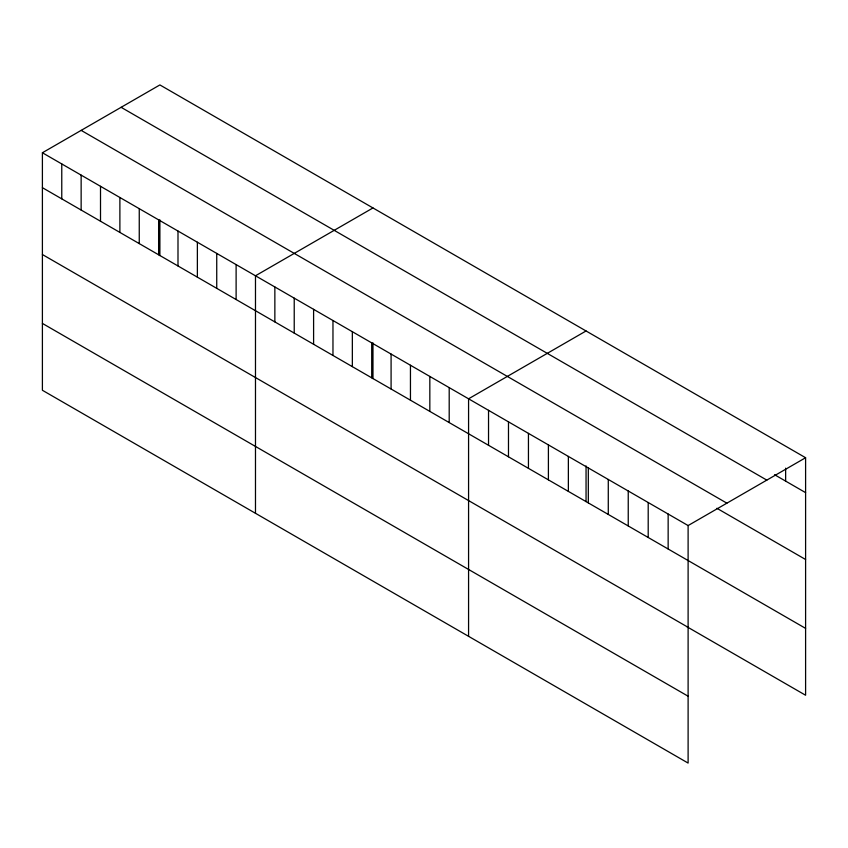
<?xml version="1.0" encoding="UTF-8"?>
<svg xmlns="http://www.w3.org/2000/svg" width="848" height="848" viewBox="0 0 848 848"><rect width="100%" height="100%" fill="white"/><g stroke="black" fill="none" stroke-linecap="round" stroke-linejoin="round"><path stroke-width="1.27" d="M42.4 152.757L688.11 525.559L688.11 763.073L42.4 390.271L42.4 152.757L159.89 84.927L805.6 457.729L805.6 695.243L686.954 626.746M372.972 207.951L255.481 275.78L255.481 513.294M586.053 330.974L468.573 398.804L468.573 636.318M688.11 525.559L805.6 457.729M774.553 474.71L805.6 492.635M121.116 107.314L766.825 480.116M81.175 130.38L726.884 503.171M716.899 508.281L805.6 559.5M42.4 187.673L805.6 628.379M42.4 254.527L688.11 627.329M42.4 323.417L688.11 696.208M785.64 468.181L785.64 481.113M668.15 514.036L668.15 548.942M648.201 502.514L648.201 537.42M628.241 490.992L628.241 525.898M608.281 479.47L608.281 514.376M588.321 467.948L588.321 502.853M586.053 465.912L586.053 501.624M568.361 456.425L568.361 491.331M548.402 444.903L548.402 479.809M528.442 433.381L528.442 468.287M508.482 421.848L508.482 456.765M488.533 410.326L488.533 445.242M449.196 387.621L449.196 422.527M429.83 376.438L429.83 411.344M410.453 365.255L410.453 400.161M391.087 354.072L391.087 388.978M372.972 342.889L372.972 378.6M371.71 342.889L371.71 377.795M352.344 331.706L352.344 366.612M332.967 320.523L332.967 355.429M313.601 309.34L313.601 344.246M294.224 298.157L294.224 333.063M274.858 286.963L274.858 321.88M236.115 264.597L236.115 299.503M216.738 253.414L216.738 288.32M197.372 242.231L197.372 277.137M177.995 231.048L177.995 265.954M159.89 219.865L159.89 255.587M158.629 219.865L158.629 254.771M139.252 208.682L139.252 243.588M119.886 197.499L119.886 232.405M100.509 186.316L100.509 221.222M81.143 175.133L81.143 210.039M61.766 163.94L61.766 198.856"/></g></svg>
